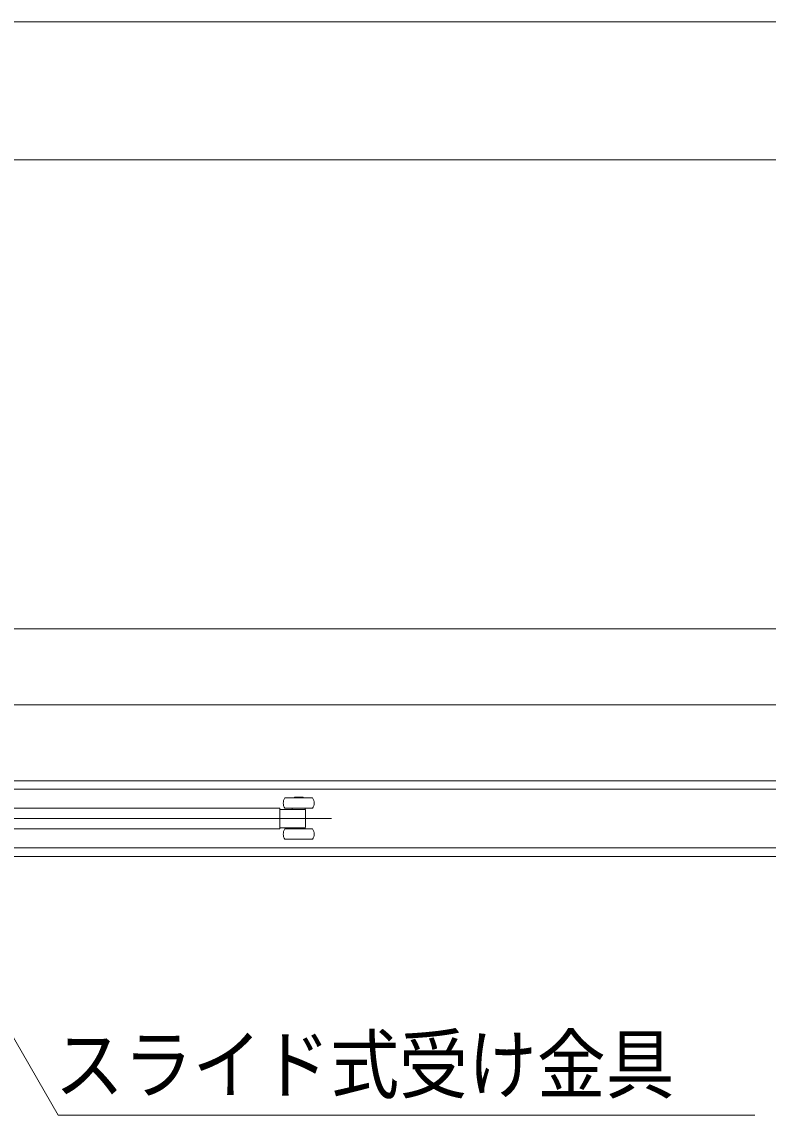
# Model space of a CAD drawing. Units: millimetres, scale not verified. Extents: x -6062 to 6062, y -3045 to 3045.
# Drawn here: x -5354 to -4921, y 916 to 1550 of the extents above; entities that cross this region are included whole.
import ezdxf
from ezdxf.enums import TextEntityAlignment as Align

# ---------------------------------------------------------------- set-up
doc = ezdxf.new("R2010")
doc.units = ezdxf.units.MM
doc.header["$LTSCALE"] = 20
for name, color, linetype, lineweight in [('0-1_3一般', 7, 'Continuous', 9), ('0-2_2寸法-1', 7, 'Continuous', 9), ('0-4_2寸法-3', 7, 'Continuous', 9)]:
    doc.layers.add(name, color=color, linetype=linetype, lineweight=lineweight)
doc.styles.add('ＭＳ ゴシック', font='')
doc.styles.get('ＭＳ ゴシック').set_extended_font_data('MS Gothic')

# ---------------------------------------------------------------- blocks, each defined once
blk = doc.blocks.new('グループ-14')
at = {"layer": '0-1_3一般'}
for p, q in [((19030, 23076.9), (-75990, 23076.9)), ((19030, 23076.9), (-75990, 23076.9)), ((19030, 22196.9), (-75990, 22196.9)), ((-52318, 22096.9), (-75682, 22096.9)), ((-68174, 21996.9), (-68174, 22004.9)), ((-68174, 22004.9), (-68074, 22004.9)), ((-68074, 22004.9), (-68074, 21996.9)), ((-71810, 21876.9), (-68364, 21876.9)), ((-68344, 21876.9), (-68364, 21876.9)), ((-68344, 21860.2), (-68344, 21876.9)), ((-68124, 21862.9), (-68344, 21862.9)), ((-68344, 21860.2), (-68344, 21842.9)), ((-68344, 21670.9), (-68344, 21842.9)), ((-68199, 21862.9), (-68199, 21876.9)), ((-68069.9, 21862.9), (-68124, 21862.9)), ((-68049, 21876.9), (-68049, 21862.9)), ((-68044, 21845.5), (-68044, 21845.3)), ((-68044, 21668.4), (-68044, 21845.3)), ((-75862, 21756.9), (-67742, 21756.9)), ((-68364, 21636.9), (-71810, 21636.9)), ((-68364, 21636.9), (-68344, 21636.9)), ((-68344, 21670.9), (-68344, 21653.6)), ((-68344, 21636.9), (-68344, 21653.6)), ((-68344, 21650.9), (-68124, 21650.9)), ((-67964, 21636.9), (-68284, 21636.9)), ((-68199, 21636.9), (-68199, 21650.9)), ((-68124, 21650.9), (-68069.9, 21650.9)), ((-68069.9, 21650.9), (-68055.2, 21650.9)), ((-68055.2, 21650.9), (-68049, 21650.9)), ((-68049, 21650.9), (-68049, 21636.9)), ((-68044, 21664.9), (-68044, 21665)), ((-67964, 21516.9), (-68284, 21516.9)), ((19030, 21316.9), (-75990, 21316.9)), ((-75682, 21416.9), (-52318, 21416.9))]:
    blk.add_line(p, q, dxfattribs=at)
for points in [[(19030, 23076.9), (19030, 23956.9), (-75990, 23956.9), (-75990, 23076.9)], [(19030, 21316.9), (19030, 22196.9), (-75990, 22196.9), (-75990, 21316.9)], [(-68284, 21996.9), (-68238.8, 21996.9), (-67964, 21996.9)], [(-68284, 21876.9), (-68238.8, 21876.9), (-67964, 21876.9)], [(-68049, 21862.9), (-68055.2, 21862.9), (-68069.9, 21862.9)], [(-68044, 21848.9), (-68044, 21849), (-68044, 21849), (-68044, 21849.1), (-68044, 21849.1), (-68044, 21849.2), (-68044, 21849.2), (-68044, 21849.2), (-68044, 21849.2), (-68044, 21849.2), (-68044, 21849.2), (-68044, 21849.2), (-68044, 21849.1), (-68044, 21849.1), (-68044, 21849), (-68044, 21848.9), (-68044, 21848.9), (-68044, 21848.8), (-68044, 21848.7), (-68044, 21848.5), (-68044, 21848.4), (-68044, 21848.3), (-68044, 21848.1), (-68044, 21848), (-68044, 21847.8), (-68044, 21847.7), (-68044, 21847.5), (-68044, 21847.4), (-68044, 21847.2), (-68044, 21847.1), (-68044, 21846.9), (-68044, 21846.7), (-68044, 21846.6), (-68044, 21846.4), (-68044, 21846.3), (-68044, 21846.1), (-68044, 21846), (-68044, 21845.8), (-68044, 21845.7), (-68044, 21845.5)], [(-68044, 21668.4), (-68044, 21668.3), (-68044, 21668.1), (-68044, 21668), (-68044, 21667.8), (-68044, 21667.7), (-68044, 21667.5), (-68044, 21667.4), (-68044, 21667.2), (-68044, 21667.1), (-68044, 21666.9), (-68044, 21666.8), (-68044, 21666.6), (-68044, 21666.4), (-68044, 21666.3), (-68044, 21666.1), (-68044, 21666), (-68044, 21665.8), (-68044, 21665.7), (-68044, 21665.5), (-68044, 21665.4), (-68044, 21665.3), (-68044, 21665.2), (-68044, 21665.1), (-68044, 21665), (-68044, 21664.9), (-68044, 21664.8), (-68044, 21664.8), (-68044, 21664.7), (-68044, 21664.7), (-68044, 21664.7), (-68044, 21664.6), (-68044, 21664.6), (-68044, 21664.6), (-68044, 21664.7), (-68044, 21664.7), (-68044, 21664.7), (-68044, 21664.8), (-68044, 21664.8), (-68044, 21664.9)]]:
    blk.add_lwpolyline(points, dxfattribs=at)
for centre, radius, start, end in [((-68204, 21936.9), 100, 143.1301, 216.8699), ((-68044, 21936.9), 100, 323.1301, 36.8699), ((-68064, 21849.6), 20, 359.74972, 42.54335), ((-68204, 21576.9), 100, 143.1301, 216.8699), ((-68064, 21664.2), 20, 315.93951, 0.24905), ((-68044, 21576.9), 100, 323.1301, 36.8699)]:
    blk.add_arc(centre, radius, start, end, dxfattribs=at)
blk = doc.blocks.new('グループ-15')
at = {"layer": '0-1_3一般'}
blk.add_blockref('グループ-14', (0, 0), dxfattribs=at)

msp = doc.modelspace()

# ---------------------------------------------------------------- linework, layer by layer
at = {"layer": '0-2_2寸法-1'}
for p, q in [((-841.21, 1550), (-5581.79, 1550)), ((-2048.21, 1470), (-5569.79, 1470))]:
    msp.add_line(p, q, dxfattribs=at)
at = {"layer": '0-4_2寸法-3'}
msp.add_lwpolyline([(-5432.59, 1087.84), (-5333.29, 915.84), (-4928.92, 915.84)], dxfattribs=at)

# ---------------------------------------------------------------- block references
at = {"layer": '0-1_3一般', "xscale": 0.05, "yscale": 0.05}
msp.add_blockref('グループ-15', (-1787.5, 0), dxfattribs=at)

# ---------------------------------------------------------------- texts
at = {"layer": '0-4_2寸法-3', "style": 'ＭＳ ゴシック', "width": 0.9}
msp.add_text('スライド式受け金具', height=32.55, dxfattribs=at).set_placement((-5335.22, 919.19), align=Align.BOTTOM_LEFT)

doc.saveas('drawing.dxf')
